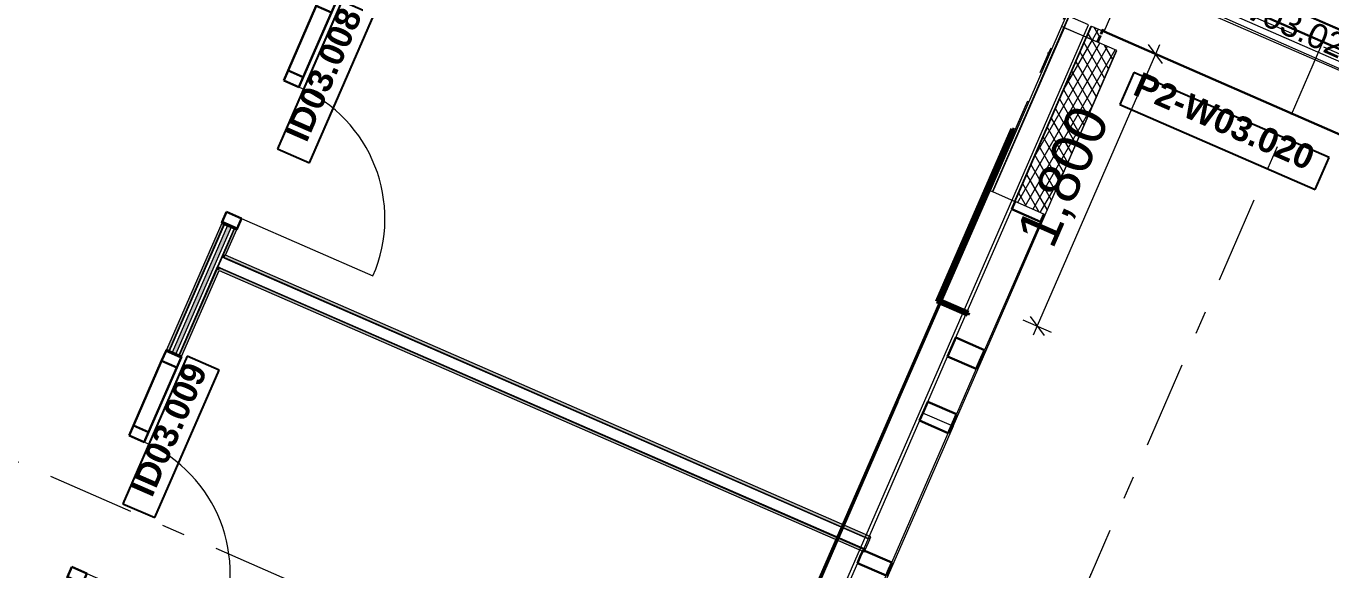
# Model space of a CAD drawing. Header units: millimetres. Extents: x -35034 to 431752, y -71616 to 25069.
# Drawn here: x 345001 to 352925, y -7864 to -4564 of the extents above; entities that cross this region are included whole.
import ezdxf
from ezdxf.enums import TextEntityAlignment as Align

# ---------------------------------------------------------------- set-up
doc = ezdxf.new("R2010")
doc.units = ezdxf.units.MM
doc.header["$MEASUREMENT"] = 0
for name, pattern in [('DGN Style 4', [5938.379518, 2967.335175, -1483.667587, 3.709169, -1483.667587]), ('Double Dashed', [1093.611073, 529.166651, -211.666656, 141.111112, -211.666656]), ('Hidden Line', [55, 45, -10])]:
    doc.linetypes.add(name, pattern=pattern)
for name, color, linetype in [('A-05-M_Gross_Int_Circulation', 7, 'Continuous'), ('A-15-MG_Structural_Grid', 7, 'Continuous'), ('A-25-M_Curtain_Wall', 7, 'Continuous'), ('A-25-M_Wall_Ext_Existing_HUB', 7, 'Continuous'), ('A-25-M_Wall_Int', 7, 'Continuous'), ('ArchiCAD Window Markers', 7, 'Continuous'), ('ArchiCAD Windows', 7, 'Continuous'), ('New_A-15-MG_Structural_Grid_Phase_2', 7, 'Continuous'), ('New_A-20-M_Floor_Slab', 7, 'Continuous'), ('New_A-25-M_Wall_Ext', 7, 'Continuous'), ('New_A-25-M_Wall_Int', 7, 'Continuous'), ('New_A-95-P_Drawing', 7, 'Continuous'), ('New_ArchiCAD Door Markers', 7, 'Continuous'), ('New_ArchiCAD Doors', 7, 'Continuous'), ('New_ArchiCAD Windows', 7, 'Continuous')]:
    doc.layers.add(name, color=color, linetype=linetype)
for name, color, linetype, lineweight, true_color in [('A-05-M_Gross_Int_Circulation_Pen_No__74', 7, 'Continuous', 20, 0x606060), ('A-15-MG_Structural_Grid_Pen_No__163', 7, 'Continuous', 0, 0x750077), ('A-25-M_Curtain_Wall_Pen_No__46', 7, 'Continuous', 35, 0x444444), ('A-25-M_Wall_Ext_Existing_HUB_Pen_No__107', 7, 'Continuous', 15, 0xa6a6a6), ('A-25-M_Wall_Int_Pen_No__107', 7, 'Continuous', 15, 0xa6a6a6), ('A-25-M_Wall_Int_Pen_No__27', 7, 'Continuous', 50, 0x2a2a2a), ('ArchiCAD Windows_Pen_No__23', 7, 'Continuous', 30, 0x2a2a2a), ('ArchiCAD Windows_Pen_No__43', 7, 'Continuous', 30, 0x444444), ('New_A-15-MG_Structural_Grid_Phase_2_Pen_No__222', 7, 'Continuous', 13, 0x65af33), ('New_A-25-M_Wall_Ext_Pen_No__107', 7, 'Continuous', 15, 0xa6a6a6), ('New_A-25-M_Wall_Int_Pen_No__107', 7, 'Continuous', 15, 0xa6a6a6), ('New_ArchiCAD Doors_Pen_No__43', 7, 'Continuous', 30, 0x444444), ('New_ArchiCAD Doors_Pen_No__63', 7, 'Continuous', 20, 0x606060), ('New_ArchiCAD Windows_Pen_No__23', 7, 'Continuous', 30, 0x2a2a2a)]:
    doc.layers.add(name, color=color, linetype=linetype, lineweight=lineweight, true_color=true_color)
for name, color, linetype, lineweight in [('A-25-M_Curtain_Wall_Pen_No__85', 8, 'Continuous', 20), ('A-25-M_Wall_Ext_Existing_HUB_Pen_No__1', 7, 'Continuous', 13), ('A-25-M_Wall_Ext_Existing_HUB_Pen_No__195', 7, 'Continuous', 35), ('A-25-M_Wall_Int_Pen_No__193', 7, 'Continuous', 18), ('A-25-M_Wall_Int_Pen_No__195', 7, 'Continuous', 35), ('A-25-M_Wall_Int_Pen_No__4', 7, 'Continuous', 20), ('A-30-M_Stair_Pen_No__1', 7, 'Continuous', 13), ('A-30-M_Stair_Pen_No__2', 8, 'Continuous', 15), ('ArchiCAD Window Markers_Pen_No__1', 7, 'Continuous', 13), ('ArchiCAD Window Markers_Pen_No__5', 7, 'Continuous', 25), ('ArchiCAD Windows_Pen_No__1', 7, 'Continuous', 13), ('ArchiCAD Windows_Pen_No__83', 8, 'Continuous', 20), ('ArchiCAD Zone Stamps_Pen_No__9', 7, 'Continuous', 13), ('New_A-15-MG_Structural_Grid_Pen_No__8', 7, 'Continuous', 35), ('New_A-20-M_Floor_Slab_Pen_No__89', 8, 'Continuous', 20), ('New_A-25-M_Wall_Ext_Pen_No__1', 7, 'Continuous', 13), ('New_A-25-M_Wall_Int_Pen_No__1', 7, 'Continuous', 13), ('New_A-95-P_Drawing_Pen_No__1', 7, 'Continuous', 13), ('New_ArchiCAD Door Markers_Pen_No__1', 7, 'Continuous', 13), ('New_ArchiCAD Door Markers_Pen_No__5', 7, 'Continuous', 25), ('New_ArchiCAD Doors_Pen_No__1', 7, 'Continuous', 13), ('New_ArchiCAD Windows_Pen_No__1', 7, 'Continuous', 13), ('New_ArchiCAD Windows_Pen_No__3', 7, 'Continuous', 18)]:
    doc.layers.add(name, color=color, linetype=linetype, lineweight=lineweight)
doc.styles.add('GENERATED_STYLE_1', font='')
doc.styles.add('GENERATED_STYLE_2', font='')
doc.styles.add('GENERATED_STYLE_3', font='')
doc.styles.add('GENERATED_STYLE_4', font='')
doc.styles.get('GENERATED_STYLE_1').set_extended_font_data('Swis721 BT', bold=True)
doc.styles.get('GENERATED_STYLE_2').set_extended_font_data('Arial', bold=True)
doc.styles.get('GENERATED_STYLE_3').set_extended_font_data('Arial')
doc.styles.get('GENERATED_STYLE_4').set_extended_font_data('Swis721 BT')
doc.dimstyles.new('GENERATED_STYLE__1', dxfattribs={"dimtxt": 250, "dimasz": 95, "dimexe": 0.18, "dimexo": 0, "dimgap": 0.09, "dimtad": 1, "dimdec": 0, "dimzin": 0, "dimdsep": 46, "dimtxsty": 'GENERATED_STYLE_4', "dimblk": 'ARROWHEAD_2', "dimblk1": 'ARROWHEAD_2', "dimblk2": 'ARROWHEAD_2', "dimcen": 0.09, "dimclrd": 7, "dimclre": 7, "dimclrt": 7, "dimadec": 0, "dimazin": 0, "dimtfac": 1, "dimtdec": 4, "dimtmove": 0, "dimatfit": 3, "dimfxl": 1, "dimtolj": 1, "dimtzin": 0, "dimarcsym": 0})
pattern_1 = [(103.994, (341458.1, 0), (-1137.96, 451.32), [0, -965.2, 0, -1079.5, 0, -1031.875]), (73.994, (341458, 0), (-1195.13, 1745.3), [0, -520.7, 0, -869.95, 0, -333.375]), (33.994, (341146.5, -716.2), (785.41, 1814.82), [0, -317.5, 0, -1143, 0, -1492.25]), (23.994, (341146.5, -716.2), (250.28, 1972.77), [0, -158.75, 0, -749.3, 0, -857.25])]
pattern_2 = [(60, (341458.065, 0), (-43.30127, 25), []), (120, (341458.065, 0), (43.30127, 25), [])]
pattern_3 = [(0, (341458.06, 0), (0, 200), [])]
pattern_4 = [(156.4404, (341458.06, 0), (69.2305, 158.7675), [0, -100]), (156.4404, (341377.62, -59.4), (69.2305, 158.7675), [0, -100])]

# ---------------------------------------------------------------- blocks, each defined once
blk = doc.blocks.new('Window 19_2')
at = {"layer": 'ArchiCAD Windows_Pen_No__1', "linetype": 'Continuous'}
for p, q in [((-910.7, 0), (-910.7, -50)), ((910.7, 0), (910.7, -50))]:
    blk.add_line(p, q, dxfattribs=at)
at = {"layer": 'ArchiCAD Windows_Pen_No__23', "linetype": 'Continuous'}
for p, q in [((-910.7, 355), (910.7, 355)), ((-910.7, -119.5), (910.7, -119.5))]:
    blk.add_line(p, q, dxfattribs=at)
at = {"layer": 'ArchiCAD Windows_Pen_No__43', "linetype": 'Continuous'}
for p, q in [((-910.7, 0), (-860.7, 0)), ((-860.7, 0), (-860.7, -50)), ((860.7, -50), (860.7, 0)), ((860.7, 0), (910.7, 0)), ((-860.7, -50), (-910.7, -50)), ((910.7, -50), (860.7, -50))]:
    blk.add_line(p, q, dxfattribs=at)
at = {"layer": 'ArchiCAD Windows_Pen_No__83', "linetype": 'Continuous'}
for p, q in [((-860.7, 0), (860.7, 0)), ((860.7, -50), (-860.7, -50))]:
    blk.add_line(p, q, dxfattribs=at)
blk = doc.blocks.new('Window Stamp 18_3')
at = {"layer": 'ArchiCAD Window Markers_Pen_No__5', "linetype": 'Continuous'}
for p, q in [((647.4, 366.4), (-647.4, 366.4)), ((-647.4, 366.4), (-647.4, 154.6)), ((647.4, 366.4), (-647.4, 366.4)), ((647.4, 154.6), (647.4, 366.4)), ((-647.4, 154.6), (647.4, 154.6))]:
    blk.add_line(p, q, dxfattribs=at)
at = {"layer": 'ArchiCAD Window Markers_Pen_No__1', "style": 'GENERATED_STYLE_1'}
blk.add_attdef('AC_WIDO_ID', text='', height=150, rotation=180, dxfattribs=at).set_placement((588.6, 410.5), align=Align.BOTTOM_LEFT)
blk = doc.blocks.new('Wall_197_1', base_point=(386093.5, -19661.2))
at = {"layer": 'A-25-M_Wall_Ext_Existing_HUB_Pen_No__107', "linetype": 'Continuous'}
h = blk.add_hatch(dxfattribs=at)
h.set_pattern_fill('613_01__ad_AR_SAND_0001', color=256, style=0, pattern_type=2)
h.set_pattern_definition(pattern_1)
h.paths.add_polyline_path([(351494.4, -4462.5), (351547.4, -4597.4), (351671.1, -4313.7), (351577.2, -4272.8)])
h = blk.add_hatch(dxfattribs=at)
h.set_pattern_fill('613_01__ad_AR_SAND_0001', color=256, style=0, pattern_type=2)
h.set_pattern_definition(pattern_1)
h.paths.add_polyline_path([(351470.6, -4563.9), (351536.6, -4592.7), (351541.3, -4581.9), (351504.1, -4487.1)])
at = {"layer": 'A-25-M_Wall_Ext_Existing_HUB_Pen_No__107', "linetype": 'Continuous', "lineweight": 0, "true_color": 0x535353}
blk.add_hatch(color=251, dxfattribs=at).paths.add_polyline_path([(351541.3, -4581.9), (351536.6, -4592.7), (351538.4, -4593.5), (351542.4, -4584.5)])
at = {"layer": 'A-25-M_Wall_Ext_Existing_HUB_Pen_No__107', "linetype": 'Continuous'}
h = blk.add_hatch(dxfattribs=at)
h.set_pattern_fill('613_01__ad_AR_SAND_0001', color=256, style=0, pattern_type=2)
h.set_pattern_definition(pattern_1)
h.paths.add_polyline_path([(351538.4, -4593.5), (351547.4, -4597.4), (351542.4, -4584.5)])
at = {"layer": 'A-25-M_Wall_Ext_Existing_HUB_Pen_No__1', "linetype": 'Continuous'}
blk.add_line((351547.4, -4597.4), (351588.4, -4503.5), dxfattribs=at)
blk.add_line((351547.4, -4597.4), (351588.4, -4503.5), dxfattribs=at)
at = {"layer": 'A-25-M_Wall_Ext_Existing_HUB_Pen_No__1', "linetype": 'Continuous', "flags": 128}
for points in [[(351470.6, -4563.9), (351536.6, -4592.7)], [(351538.4, -4593.5), (351547.4, -4597.4)]]:
    blk.add_lwpolyline(points, dxfattribs=at)
at = {"layer": 'A-25-M_Wall_Ext_Existing_HUB_Pen_No__195', "linetype": 'Hidden Line'}
for p, q in [((351541.3, -4581.9), (351536.6, -4592.7)), ((351538.4, -4593.5), (351542.4, -4584.5))]:
    blk.add_line(p, q, dxfattribs=at)
at = {"layer": 'ArchiCAD Window Markers'}
ref = blk.add_blockref('Window Stamp 18_3', (352382.2, -4961.5), dxfattribs=dict(at, rotation=156.4404141930047))
ref.add_attrib('AC_WIDO_ID', 'P2-W03.020', dxfattribs={"layer": 'ArchiCAD Window Markers_Pen_No__1', "color": 7, "height": 150, "rotation": 336.44041, "style": 'GENERATED_STYLE_1'}).set_placement((351696.3, -5017.2), align=Align.BOTTOM_LEFT)
at = {"layer": 'ArchiCAD Windows', "color": 251, "linetype": 'Continuous', "lineweight": 20, "true_color": 0x606060, "xscale": -1, "zscale": 1000, "rotation": 156.4404141930047}
blk.add_blockref('Window 19_2', (352524.1, -4636), dxfattribs=at)
blk = doc.blocks.new('Standard grid marker_3')
at = {"layer": 'A-15-MG_Structural_Grid_Pen_No__163', "linetype": 'Double Dashed'}
blk.add_line((1000, 0), (74254.8, 0), dxfattribs=at)
at = {"layer": 'A-15-MG_Structural_Grid_Pen_No__163', "style": 'GENERATED_STYLE_4'}
for tag, p in [('AC_MarkerText_1_0', (-500, 43.4)), ('AC_MarkerText_1_1', (75754.8, 43.4))]:
    blk.add_attdef(tag, text='', height=350, rotation=360, dxfattribs=at).set_placement(p, align=Align.MIDDLE_CENTER)
blk = doc.blocks.new('Wall_247_2', base_point=(351470.6, -4563.9))
at = {"layer": 'New_A-25-M_Wall_Ext_Pen_No__107', "linetype": 'Continuous'}
h = blk.add_hatch(dxfattribs=at)
h.set_pattern_fill('Plaster_0002', color=256, style=0, pattern_type=2)
h.set_pattern_definition([(66.4404, (341458.06, 0), (-158.7675, 69.2305), [0, -100]), (66.4404, (341398.67, 80.45), (-158.7675, 69.2305), [0, -100])])
h.paths.add_polyline_path([(351303.2, -4572.6), (351333.1, -4504), (351319.3, -4498), (351289.4, -4566.7)])
at = {"layer": 'New_A-25-M_Wall_Ext_Pen_No__107', "linetype": 'Continuous', "lineweight": 0, "true_color": 0x535353}
for points in [[(351305, -4573.4), (351334.9, -4504.8), (351333.1, -4504), (351303.2, -4572.6)], [(351440.7, -4632.6), (351470.6, -4563.9), (351468.8, -4563.1), (351438.8, -4631.8)]]:
    blk.add_hatch(color=251, dxfattribs=at).paths.add_polyline_path(points)
at = {"layer": 'New_A-25-M_Wall_Ext_Pen_No__1', "linetype": 'Continuous'}
for p, q in [((351303.2, -4572.6), (351333.1, -4504)), ((351305, -4573.4), (351334.9, -4504.8)), ((351438.8, -4631.8), (351468.8, -4563.1))]:
    blk.add_line(p, q, dxfattribs=at)
at = {"layer": 'New_A-25-M_Wall_Ext_Pen_No__1', "linetype": 'Continuous', "flags": 128}
for points in [[(351319.3, -4498), (351289.4, -4566.7)], [(351303.2, -4572.6), (351289.4, -4566.7)], [(351305, -4573.4), (351303.2, -4572.6)], [(351438.8, -4631.8), (351305, -4573.4)], [(351440.7, -4632.6), (351470.6, -4563.9)], [(351440.7, -4632.6), (351438.8, -4631.8)]]:
    blk.add_lwpolyline(points, dxfattribs=at)
blk = doc.blocks.new('Stair 03_INB 3252_67_2', base_point=(354238.7, -1779.5))
at = {"layer": 'A-05-M_Gross_Int_Circulation_Pen_No__74', "linetype": 'Continuous'}
for p, q in [((354401.3, 2203.9), (351643.1, -4121.5)), ((355640.5, 1663.5), (354401.3, 2203.9)), ((355348.7, 994.4), (355640.5, 1663.5)), ((356538.6, 475.5), (355348.7, 994.4)), ((354072.2, -5180.7), (356538.6, 475.5)), ((351643.1, -4121.5), (354072.2, -5180.7))]:
    blk.add_line(p, q, dxfattribs=at)
at = {"layer": 'ArchiCAD Zone Stamps_Pen_No__9'}
for tag, height, style, p in [('ROOM_NAME', 250, 'GENERATED_STYLE_2', (353999.4, -478.7)), ('zoneNameLine2', 250, 'GENERATED_STYLE_2', (353811, -910.9)), ('ROOM_NUMBER', 200, 'GENERATED_STYLE_3', (353622.5, -1331.6)), ('measuredAreaCode', 200, 'GENERATED_STYLE_3', (353465.5, -1691.7)), ('DUMMY_649', 200, 'GENERATED_STYLE_3', (353772.9, -1825.7)), ('DUMMY_650', 200, 'GENERATED_STYLE_3', (354262.3, -2039.1)), ('DUMMY_651', 133.3, 'GENERATED_STYLE_3', (354541.5, -2145.6))]:
    blk.add_attdef(tag, text='', height=height, rotation=336.44041, dxfattribs=dict(at, style=style)).set_placement(p, align=Align.TOP_LEFT)
blk = doc.blocks.new('Slab_6_2', base_point=(319508.7, -20986.7))
at = {"layer": 'New_A-20-M_Floor_Slab_Pen_No__89', "linetype": 'Continuous', "flags": 128}
blk.add_lwpolyline([(360395.6, -39042.6), (361680.2, -36096.6), (358829.1, -34853.4), (360799.2, -30335.3), (343499.7, -22791.9), (351451.6, -4555.7), (347529.4, -2845.4), (347719, -2410.4), (346158.3, -1729.9), (345968.6, -2164.8), (345491.4, -1956.7), (343498.9, -6526.2), (338307.1, -4262.3), (330724.5, -11317.1), (330341.6, -10905.7), (319508.6, -20986.6), (319508.7, -20986.7), (306424.3, -33162.5), (323848.8, -40760.4)], dxfattribs=at)
blk = doc.blocks.new('*X988', base_point=(341458.1, 0))
at = {"layer": 'New_A-25-M_Wall_Int_Pen_No__107', "linetype": 'Continuous'}
blk.add_hatch(color=256, dxfattribs=at).paths.add_polyline_path([(346223.9, -5774), (345888.4, -6543.5), (345911.3, -6553.5), (346246.8, -5784)])
blk = doc.blocks.new('Door with Sidelight on Side 2 19_11')
at = {"layer": 'New_ArchiCAD Doors_Pen_No__1', "linetype": 'Continuous'}
for p, q in [((-755, 0), (-755, -15)), ((755, 0), (755, -15)), ((-755, -15), (-755, -18)), ((-755, -18), (-755, -37)), ((-755, -37), (-755, -62)), ((-755, -62), (-755, -82)), ((755, -15), (755, -18)), ((755, -18), (755, -37)), ((755, -37), (755, -62)), ((755, -62), (755, -82)), ((-755, -82), (-755, -85)), ((-755, -85), (-755, -100)), ((755, -82), (755, -85)), ((755, -85), (755, -100))]:
    blk.add_line(p, q, dxfattribs=at)
at = {"layer": 'New_ArchiCAD Doors_Pen_No__43', "linetype": 'Continuous'}
for p, q in [((-748, 0), (-755, 0)), ((-755, 0), (-755, -100)), ((-682, 0), (-748, 0)), ((-748, 0), (-748, -100)), ((-254, 0), (-682, 0)), ((-682, 0), (-682, -100)), ((-682, -100), (-682, 0)), ((-254, -100), (-254, 0)), ((-188, 0), (-254, 0)), ((-254, 0), (-254, -100)), ((-188, -100), (-188, 0)), ((748, 0), (682, 0)), ((682, 0), (682, -100)), ((748, 0), (755, 0)), ((748, -100), (748, 0)), ((755, 0), (755, -100)), ((-748, -100), (-755, -100)), ((-748, -100), (-682, -100)), ((-682, -100), (-254, -100)), ((-254, -100), (-188, -100)), ((682, -100), (748, -100)), ((748, -100), (755, -100))]:
    blk.add_line(p, q, dxfattribs=at)
at = {"layer": 'New_ArchiCAD Doors_Pen_No__63', "linetype": 'Continuous'}
blk.add_line((682, 0), (682, 870), dxfattribs=at)
blk.add_arc((682, 0), 870, 90, 180, dxfattribs=at)
blk = doc.blocks.new('Door Stamp 17_18')
at = {"layer": 'New_ArchiCAD Door Markers_Pen_No__5', "linetype": 'Continuous'}
for p, q in [((206.6, 241.9), (-770.5, 241.9)), ((-770.5, 241.9), (-770.5, 30.2)), ((206.6, 241.9), (-770.5, 241.9)), ((206.6, 30.2), (206.6, 241.9)), ((-770.5, 30.2), (206.6, 30.2))]:
    blk.add_line(p, q, dxfattribs=at)
at = {"layer": 'New_ArchiCAD Door Markers_Pen_No__1', "style": 'GENERATED_STYLE_1'}
blk.add_attdef('AC_WIDO_ID', text='', height=150, rotation=180, dxfattribs=at).set_placement((147.8, 286.5), align=Align.BOTTOM_LEFT)
blk = doc.blocks.new('Wall_286_2', base_point=(351226.8, 5794.2))
at = {"layer": 'New_A-25-M_Wall_Int_Pen_No__107', "linetype": 'Continuous'}
for points in [[(346189.1, -5758.8), (345853.5, -6528.3), (345867.3, -6534.3), (346202.8, -5764.8)], [(346267, -5792.7), (346199.1, -5948.6), (346212.8, -5954.6), (346280.8, -5798.7)], [(346206.8, -5968.3), (346212.8, -5954.6), (346199.1, -5948.6), (346193.1, -5962.3)], [(345931.4, -6562.3), (345945.2, -6568.3), (346172.8, -6046.2), (346159.1, -6040.2)], [(346172.8, -6046.2), (346178.8, -6032.5), (346165.1, -6026.5), (346159.1, -6040.2)]]:
    blk.add_hatch(color=256, dxfattribs=at).paths.add_polyline_path(points)
at = {"layer": 'New_A-25-M_Wall_Int_Pen_No__107', "linetype": 'Continuous', "lineweight": 0, "true_color": 0x535353}
for points in [[(346202.8, -5764.8), (345867.3, -6534.3), (345870, -6535.5), (346205.6, -5766)], [(346163.5, -6022.5), (346166.3, -6023.7), (346267, -5792.7), (346264.3, -5791.5)], [(346205.6, -5971.1), (346206.8, -5968.3), (346193.1, -5962.3), (346191.9, -5965.1)], [(346162.3, -6025.3), (345928.7, -6561.1), (345931.4, -6562.3), (346165.1, -6026.5)], [(346165.1, -6026.5), (346166.3, -6023.7), (346163.5, -6022.5), (346162.3, -6025.3)], [(346178.8, -6032.5), (346180, -6029.7), (346166.3, -6023.7), (346165.1, -6026.5)]]:
    blk.add_hatch(color=251, dxfattribs=at).paths.add_polyline_path(points)
at = {"layer": 'New_A-25-M_Wall_Int_Pen_No__1', "linetype": 'Continuous'}
for p, q in [((346202.8, -5764.8), (345867.3, -6534.3)), ((346205.6, -5766), (345870, -6535.5)), ((346223.9, -5774), (345888.4, -6543.5)), ((346246.8, -5784), (345911.3, -6553.5)), ((346202.8, -5764.8), (346189.1, -5758.8)), ((346205.6, -5766), (346202.8, -5764.8)), ((346223.9, -5774), (346205.6, -5766)), ((346246.8, -5784), (346223.9, -5774)), ((346264.3, -5791.5), (346246.8, -5784)), ((346264.3, -5791.5), (346163.5, -6022.5)), ((346267, -5792.7), (346199.1, -5948.6)), ((346267, -5792.7), (346264.3, -5791.5)), ((346280.8, -5798.7), (346267, -5792.7)), ((346191.9, -5965.1), (346166.3, -6023.7)), ((346205.6, -5971.1), (346191.9, -5965.1)), ((346199.1, -5948.6), (346193.1, -5962.3)), ((346206.8, -5968.3), (346193.1, -5962.3)), ((346162.3, -6025.3), (345928.7, -6561.1)), ((346159.1, -6040.2), (345931.4, -6562.3)), ((346165.1, -6026.5), (346159.1, -6040.2)), ((346163.5, -6022.5), (346162.3, -6025.3)), ((346165.1, -6026.5), (346178.8, -6032.5)), ((346180, -6029.7), (346166.3, -6023.7)), ((345867.3, -6534.3), (345853.5, -6528.3)), ((345870, -6535.5), (345867.3, -6534.3)), ((345888.4, -6543.5), (345870, -6535.5)), ((345911.3, -6553.5), (345888.4, -6543.5)), ((345928.7, -6561.1), (345911.3, -6553.5)), ((345931.4, -6562.3), (345928.7, -6561.1)), ((345945.2, -6568.3), (345931.4, -6562.3))]:
    blk.add_line(p, q, dxfattribs=at)
at = {"layer": 'New_A-25-M_Wall_Int_Pen_No__1', "linetype": 'Continuous', "flags": 128}
for points in [[(346189.1, -5758.8), (345853.5, -6528.3)], [(346212.8, -5954.6), (346280.8, -5798.7)], [(345945.2, -6568.3), (346172.8, -6046.2)]]:
    blk.add_lwpolyline(points, dxfattribs=at)
at = {"layer": 'New_A-25-M_Wall_Int', "color": 250, "lineweight": 50, "true_color": 0x2a2a2a}
blk.add_blockref('*X988', (341458.1, 0), dxfattribs=at)
at = {"layer": 'New_ArchiCAD Door Markers'}
ref = blk.add_blockref('Door Stamp 17_18', (346582.5, -5106.7), dxfattribs=dict(at, rotation=246.440411583999))
ref.add_attrib('AC_WIDO_ID', 'ID03.008', dxfattribs={"layer": 'New_ArchiCAD Door Markers_Pen_No__1', "color": 7, "height": 150, "rotation": 66.44041, "style": 'GENERATED_STYLE_1'}).set_placement((346745.2, -5294.3), align=Align.BOTTOM_LEFT)
ref = blk.add_blockref('Door Stamp 17_18', (345643.4, -7260.4), dxfattribs=dict(at, rotation=246.440411583999))
ref.add_attrib('AC_WIDO_ID', 'ID03.009', dxfattribs={"layer": 'New_ArchiCAD Door Markers_Pen_No__1', "color": 7, "height": 150, "rotation": 66.44041, "style": 'GENERATED_STYLE_1'}).set_placement((345806.1, -7448.3), align=Align.BOTTOM_LEFT)
at = {"layer": 'New_ArchiCAD Doors', "color": 251, "linetype": 'Continuous', "lineweight": 20, "true_color": 0x606060, "zscale": 1000, "rotation": 246.440411583999}
for p in [(346582.5, -5106.7), (345643.4, -7260.4)]:
    blk.add_blockref('Door with Sidelight on Side 2 19_11', p, dxfattribs=at)
blk = doc.blocks.new('Wall_294_2', base_point=(346081.2, -6006.3))
at = {"layer": 'New_A-25-M_Wall_Int_Pen_No__107', "linetype": 'Continuous', "lineweight": 0, "true_color": 0x535353}
for points in [[(346205.6, -5971.1), (350124.1, -7679.7), (350125.3, -7677), (346206.8, -5968.3)], [(346178.8, -6032.5), (350097.3, -7741.1), (350098.5, -7738.4), (346180, -6029.7)]]:
    blk.add_hatch(color=251, dxfattribs=at).paths.add_polyline_path(points)
at = {"layer": 'New_A-25-M_Wall_Int_Pen_No__107', "linetype": 'Continuous'}
for points in [[(346206.8, -5968.3), (350125.3, -7677), (350131.3, -7663.2), (346212.8, -5954.6)], [(346172.8, -6046.2), (350091.3, -7754.9), (350097.3, -7741.1), (346178.8, -6032.5)]]:
    blk.add_hatch(color=256, dxfattribs=at).paths.add_polyline_path(points)
at = {"layer": 'New_A-25-M_Wall_Int_Pen_No__1', "linetype": 'Continuous'}
for p, q in [((346205.6, -5971.1), (350124.1, -7679.7)), ((346206.8, -5968.3), (350125.3, -7677)), ((346178.8, -6032.5), (350097.3, -7741.1)), ((346180, -6029.7), (350098.5, -7738.4))]:
    blk.add_line(p, q, dxfattribs=at)
at = {"layer": 'New_A-25-M_Wall_Int_Pen_No__1', "linetype": 'Continuous', "flags": 128}
for points in [[(350131.3, -7663.2), (346212.8, -5954.6)], [(346172.8, -6046.2), (350091.3, -7754.9)], [(350098.5, -7738.4), (350124.1, -7679.7)], [(350124.1, -7679.7), (350125.3, -7677)], [(350125.3, -7677), (350131.3, -7663.2)], [(350091.3, -7754.9), (350097.3, -7741.1)], [(350097.3, -7741.1), (350098.5, -7738.4)]]:
    blk.add_lwpolyline(points, dxfattribs=at)
blk = doc.blocks.new('Triple Window 19_2')
at = {"layer": 'New_ArchiCAD Windows_Pen_No__1', "linetype": 'Continuous'}
for p, q in [((-1175, -0.5), (-1175, 0)), ((1175, -0.5), (1175, 0)), ((-1175, -190), (-1175, -0.5)), ((1175, -190), (1175, -0.5))]:
    blk.add_line(p, q, dxfattribs=at)
at = {"layer": 'New_ArchiCAD Windows_Pen_No__23', "linetype": 'Continuous'}
for p, q in [((-1175, 0), (-1125, 0)), ((-1125, 0), (-1125, -190)), ((-268, -190), (-268, 0)), ((-268, 0), (-225, 0)), ((-225, 0), (-182, 0)), ((-182, 0), (-182, -190)), ((662.5, -190), (662.5, 0)), ((662.5, 0), (725, 0)), ((725, 0), (812.5, 0)), ((812.5, 0), (812.5, -190)), ((1100, -190), (1100, 0)), ((1100, 0), (1175, 0)), ((-1125, -190), (-1175, -190)), ((-225, -190), (-268, -190)), ((-182, -190), (-225, -190)), ((725, -190), (662.5, -190)), ((812.5, -190), (725, -190)), ((1175, -190), (1100, -190))]:
    blk.add_line(p, q, dxfattribs=at)
at = {"layer": 'New_ArchiCAD Windows_Pen_No__3', "linetype": 'Continuous'}
for p, q in [((-1175, 165), (1175, 165)), ((-1125, 0), (-268, 0)), ((-182, 0), (662.5, 0)), ((812.5, 0), (1100, 0)), ((-1175, -200), (1175, -200)), ((-268, -190), (-1125, -190)), ((662.5, -190), (-182, -190)), ((1100, -190), (812.5, -190))]:
    blk.add_line(p, q, dxfattribs=at)
blk = doc.blocks.new('Double Window 19_7')
at = {"layer": 'New_ArchiCAD Windows_Pen_No__1', "linetype": 'Continuous'}
for p, q in [((-700, -0.5), (-700, 0)), ((700, -0.5), (700, 0)), ((-700, -190), (-700, -0.5)), ((700, -190), (700, -0.5))]:
    blk.add_line(p, q, dxfattribs=at)
at = {"layer": 'New_ArchiCAD Windows_Pen_No__23', "linetype": 'Continuous'}
for p, q in [((-700, 0), (-625, 0)), ((-625, 0), (-625, -190)), ((-325, -190), (-325, 0)), ((-325, 0), (-250, 0)), ((-250, 0), (-200, 0)), ((-200, 0), (-200, -190)), ((650, -190), (650, 0)), ((650, 0), (700, 0)), ((-625, -190), (-700, -190)), ((-250, -190), (-325, -190)), ((-200, -190), (-250, -190)), ((700, -190), (650, -190))]:
    blk.add_line(p, q, dxfattribs=at)
at = {"layer": 'New_ArchiCAD Windows_Pen_No__3', "linetype": 'Continuous'}
for p, q in [((-700, 165), (700, 165)), ((-625, 0), (-325, 0)), ((-200, 0), (650, 0)), ((-700, -200), (700, -200)), ((-325, -190), (-625, -190)), ((650, -190), (-200, -190))]:
    blk.add_line(p, q, dxfattribs=at)
blk = doc.blocks.new('Wall_349_2', base_point=(351624, -4712.5))
at = {"layer": 'New_A-25-M_Wall_Ext_Pen_No__107', "linetype": 'Continuous'}
h = blk.add_hatch(dxfattribs=at)
h.set_pattern_fill('Plaster_0002', color=256, style=0, pattern_type=2)
h.set_pattern_definition([(66.4404, (341458.06, 0), (-158.7675, 69.2305), [0, -100]), (66.4404, (341398.67, 80.45), (-158.7675, 69.2305), [0, -100])])
h.paths.add_polyline_path([(350855, -5562.9), (350868.8, -5568.9), (351303.2, -4572.6), (351289.4, -4566.7)])
at = {"layer": 'New_A-25-M_Wall_Ext_Pen_No__107', "linetype": 'Continuous', "lineweight": 0, "true_color": 0x535353}
for points in [[(351303.2, -4572.6), (350868.8, -5568.9), (350871.5, -5570.1), (351305.9, -4573.8)], [(351437.9, -4631.4), (351003.5, -5627.6), (351006.3, -5628.8), (351440.7, -4632.6)]]:
    blk.add_hatch(color=251, dxfattribs=at).paths.add_polyline_path(points)
at = {"layer": 'New_A-25-M_Wall_Ext_Pen_No__107', "linetype": 'Continuous'}
for points in [[(351440.7, -4632.6), (351006.3, -5628.8), (351006.7, -5629), (351441.1, -4632.8)], [(351623.3, -4712.3), (351188.9, -5708.5), (351189.6, -5708.8), (351624, -4712.5)]]:
    blk.add_hatch(color=256, dxfattribs=at).paths.add_polyline_path(points)
h = blk.add_hatch(dxfattribs=at)
h.set_pattern_fill('Batt_Insulation_0002', color=256, style=0, pattern_type=2)
h.set_pattern_definition(pattern_2)
h.paths.add_polyline_path([(351441.1, -4632.8), (351006.7, -5629), (351180.4, -5704.8), (351188.9, -5708.5), (351623.3, -4712.3)])
at = {"layer": 'New_A-25-M_Wall_Ext_Pen_No__1', "linetype": 'Continuous'}
for p, q in [((350868.8, -5568.9), (351303.2, -4572.6)), ((350871.5, -5570.1), (351305.9, -4573.8)), ((351003.5, -5627.6), (351437.9, -4631.4)), ((351006.3, -5628.8), (351440.7, -4632.6)), ((351006.7, -5629), (351441.1, -4632.8)), ((351188.9, -5708.5), (351623.3, -4712.3)), ((350868.8, -5568.9), (350855, -5562.9)), ((350871.5, -5570.1), (350868.8, -5568.9)), ((351003.5, -5627.6), (350871.5, -5570.1)), ((351006.3, -5628.8), (351003.5, -5627.6)), ((351006.7, -5629), (351006.3, -5628.8)), ((351180.4, -5704.8), (351006.7, -5629)), ((351188.9, -5708.5), (351180.4, -5704.8)), ((351189.6, -5708.8), (351188.9, -5708.5))]:
    blk.add_line(p, q, dxfattribs=at)
at = {"layer": 'New_A-25-M_Wall_Ext_Pen_No__1', "linetype": 'Continuous', "flags": 128}
for points in [[(351289.4, -4566.7), (350855, -5562.9)], [(351624, -4712.5), (351289.4, -4566.7)], [(351189.6, -5708.8), (351624, -4712.5)]]:
    blk.add_lwpolyline(points, dxfattribs=at)
at = {"layer": 'New_ArchiCAD Windows', "color": 251, "linetype": 'Continuous', "lineweight": 20, "true_color": 0x606060, "zscale": 1000, "rotation": 66.44041158399281}
blk.add_blockref('Double Window 19_7', (350726.5, -6270.5), dxfattribs=at)
at = {"layer": 'New_ArchiCAD Windows', "color": 251, "linetype": 'Continuous', "lineweight": 20, "true_color": 0x606060, "xscale": -1, "zscale": 1000, "rotation": 66.44041158399281}
blk.add_blockref('Triple Window 19_2', (349977, -7989.2), dxfattribs=at)
blk = doc.blocks.new('Wall_429_2', base_point=(351538.4, -4593.5))
at = {"layer": 'A-25-M_Wall_Int_Pen_No__107', "linetype": 'Continuous'}
h = blk.add_hatch(dxfattribs=at)
h.set_pattern_fill('Batt_Insulation_0002', color=256, style=0, pattern_type=2)
h.set_pattern_definition(pattern_2)
h.paths.add_polyline_path([(351506.7, -4661.4), (351536.6, -4592.7), (351470.6, -4563.9), (351440.7, -4632.6)])
at = {"layer": 'A-25-M_Wall_Int_Pen_No__107', "linetype": 'Continuous', "lineweight": 0, "true_color": 0x535353}
blk.add_hatch(color=251, dxfattribs=at).paths.add_polyline_path([(351508.5, -4662.2), (351538.4, -4593.5), (351536.6, -4592.7), (351506.7, -4661.4)])
at = {"layer": 'A-25-M_Wall_Int_Pen_No__193', "linetype": 'Continuous', "flags": 128}
for points in [[(351506.7, -4661.4), (351440.7, -4632.6)], [(351508.5, -4662.2), (351506.7, -4661.4)]]:
    blk.add_lwpolyline(points, dxfattribs=at)
at = {"layer": 'A-25-M_Wall_Int_Pen_No__195', "linetype": 'Hidden Line'}
blk.add_line((351506.7, -4661.4), (351536.6, -4592.7), dxfattribs=at)
at = {"layer": 'A-25-M_Wall_Int_Pen_No__195', "linetype": 'Hidden Line', "flags": 128}
blk.add_lwpolyline([(351508.5, -4662.2), (351538.4, -4593.5)], dxfattribs=at)
at = {"layer": 'A-25-M_Wall_Int_Pen_No__4', "linetype": 'Continuous', "flags": 128}
blk.add_lwpolyline([(351470.6, -4563.9), (351440.7, -4632.6)], dxfattribs=at)
blk = doc.blocks.new('Wall_448_2', base_point=(350531.9, -6234.7))
at = {"layer": 'A-25-M_Wall_Int_Pen_No__107', "linetype": 'Continuous'}
blk.add_hatch(color=256, dxfattribs=at).paths.add_polyline_path([(350531.9, -6234.7), (350718.7, -6316.1), (350724.7, -6302.4), (350551.6, -6226.9)])
at = {"layer": 'A-25-M_Wall_Int_Pen_No__27', "linetype": 'Continuous', "flags": 128}
for points in [[(350531.9, -6234.7), (350718.7, -6316.1)], [(350724.7, -6302.4), (350551.6, -6226.9)], [(350718.7, -6316.1), (350724.7, -6302.4)]]:
    blk.add_lwpolyline(points, dxfattribs=at)
blk = doc.blocks.new('Wall_449_2', base_point=(350531.9, -6234.7))
at = {"layer": 'A-25-M_Wall_Int_Pen_No__107', "linetype": 'Continuous'}
blk.add_hatch(color=256, dxfattribs=at).paths.add_polyline_path([(350551.6, -6226.9), (351002, -5194.1), (350988.2, -5188.1), (350531.9, -6234.7)])
at = {"layer": 'A-25-M_Wall_Int_Pen_No__27', "linetype": 'Continuous', "flags": 128}
for points in [[(350988.2, -5188.1), (350531.9, -6234.7)], [(350551.6, -6226.9), (351002, -5194.1)], [(351002, -5194.1), (350988.2, -5188.1)]]:
    blk.add_lwpolyline(points, dxfattribs=at)
blk = doc.blocks.new('Wall_450_2', base_point=(345226.5, -1922.9))
at = {"layer": 'New_A-25-M_Wall_Ext_Pen_No__107', "linetype": 'Continuous'}
for points in [[(343404.3, -6103.7), (345227.1, -1923.2), (345226.5, -1922.9), (343403.6, -6103.4)], [(343526.2, -6322.7), (345409.8, -2002.9), (345409.4, -2002.7), (343525.7, -6322.5)], [(343404.3, -6103.7), (343403.6, -6103.4), (343404, -6104.3)]]:
    blk.add_hatch(color=256, dxfattribs=at).paths.add_polyline_path(points)
h = blk.add_hatch(dxfattribs=at)
h.set_pattern_fill('Batt_Insulation_0002', color=256, style=0, pattern_type=2)
h.set_pattern_definition(pattern_2)
h.paths.add_polyline_path([(343565.7, -6230.8), (345409.4, -2002.7), (345227.1, -1923.2), (343404, -6104.3), (343434.1, -6173.4)])
at = {"layer": 'New_A-25-M_Wall_Ext_Pen_No__107', "linetype": 'Continuous', "lineweight": 0, "true_color": 0x535353}
for points in [[(343521.7, -6340.4), (345412.6, -2004.1), (345409.8, -2002.9), (343519, -6339.2)], [(343595.7, -6538.4), (345547.3, -2062.8), (345544.6, -2061.6), (343593, -6537.2)], [(343517.7, -6340.8), (343518.5, -6339), (343503.4, -6332.4), (343504.6, -6335.1)], [(343518.2, -6341), (343519, -6339.2), (343518.5, -6339), (343517.7, -6340.8)], [(343520.9, -6342.2), (343521.7, -6340.4), (343519, -6339.2), (343518.2, -6341)], [(343592.7, -6537.1), (343592.9, -6537.5), (343593, -6537.2)], [(343594.9, -6540.3), (343595.7, -6538.4), (343593, -6537.2), (343592.9, -6537.5), (343593.9, -6539.8)]]:
    blk.add_hatch(color=251, dxfattribs=at).paths.add_polyline_path(points)
at = {"layer": 'New_A-25-M_Wall_Ext_Pen_No__107', "linetype": 'Continuous'}
h = blk.add_hatch(dxfattribs=at)
h.set_pattern_fill('Plaster_0002', color=256, style=0, pattern_type=2)
h.set_pattern_definition([(246.4404, (341458.06, 0), (-158.7675, 69.2305), [0, -100]), (246.4404, (341517.46, -80.45), (-158.7675, 69.2305), [0, -100])])
h.paths.add_polyline_path([(343608.7, -6546.3), (345561.1, -2068.8), (345547.3, -2062.8), (343594.9, -6540.3)])
h = blk.add_hatch(dxfattribs=at)
h.set_pattern_fill('Batt_Insulation_0002', color=256, style=0, pattern_type=2)
h.set_pattern_definition(pattern_2)
h.paths.add_polyline_path([(343525.7, -6322.5), (343565.7, -6230.8), (343434.1, -6173.4), (343492.9, -6308.1)])
h = blk.add_hatch(dxfattribs=at)
h.set_pattern_fill('Plywood_0002', color=256, style=0, pattern_type=2)
h.set_pattern_definition(pattern_3)
h.paths.add_polyline_path([(343518.5, -6339), (343525.7, -6322.5), (343492.9, -6308.1), (343503.4, -6332.4)])
h = blk.add_hatch(dxfattribs=at)
h.set_pattern_fill('Plywood_0002', color=256, style=0, pattern_type=2)
h.set_pattern_definition(pattern_3)
h.paths.add_polyline_path([(343519, -6339.2), (343526.2, -6322.7), (343525.7, -6322.5), (343518.5, -6339)])
h = blk.add_hatch(dxfattribs=at)
h.set_pattern_fill('Plaster_0002', color=256, style=0, pattern_type=2)
h.set_pattern_definition(pattern_4)
h.paths.add_polyline_path([(343593.9, -6539.8), (343594.5, -6541.3), (343594.9, -6540.3)])
h = blk.add_hatch(dxfattribs=at)
h.set_pattern_fill('Plaster_0002', color=256, style=0, pattern_type=2)
h.set_pattern_definition(pattern_4)
h.paths.add_polyline_path([(343594.9, -6540.3), (343594.5, -6541.3), (343602.7, -6560), (343608.7, -6546.3)])
at = {"layer": 'New_A-25-M_Wall_Ext_Pen_No__1', "linetype": 'Continuous'}
for p, q in [((345227.1, -1923.2), (343404, -6104.3)), ((345409.8, -2002.9), (343519, -6339.2)), ((345412.6, -2004.1), (343520.9, -6342.2)), ((345409.4, -2002.7), (343525.7, -6322.5)), ((345544.6, -2061.6), (343593, -6537.2)), ((345547.3, -2062.8), (343594.9, -6540.3)), ((343525.7, -6322.5), (343492.9, -6308.1)), ((343518.5, -6339), (343503.4, -6332.4)), ((343517.7, -6340.8), (343504.6, -6335.1)), ((343526.2, -6322.7), (343525.7, -6322.5)), ((343518.2, -6341), (343517.7, -6340.8)), ((343520.9, -6342.2), (343518.2, -6341)), ((343519, -6339.2), (343518.5, -6339)), ((343593, -6537.2), (343592.7, -6537.1)), ((343594.9, -6540.3), (343593.9, -6539.8))]:
    blk.add_line(p, q, dxfattribs=at)
at = {"layer": 'New_A-25-M_Wall_Ext_Pen_No__1', "linetype": 'Continuous', "flags": 128}
for points in [[(345226.5, -1922.9), (343403.6, -6103.4)], [(345226.5, -1922.9), (345227.1, -1923.2)], [(345227.1, -1923.2), (345409.4, -2002.7)], [(345409.4, -2002.7), (345409.8, -2002.9)], [(345409.8, -2002.9), (345412.6, -2004.1)], [(345412.6, -2004.1), (345544.6, -2061.6)], [(343608.7, -6546.3), (345561.1, -2068.8)], [(345544.6, -2061.6), (345547.3, -2062.8)], [(345547.3, -2062.8), (345561.1, -2068.8)], [(343602.7, -6560), (343608.7, -6546.3)]]:
    blk.add_lwpolyline(points, dxfattribs=at)
blk = doc.blocks.new('Standard grid marker')
at = {"layer": 'A-15-MG_Structural_Grid_Pen_No__163', "linetype": 'Double Dashed'}
for p, q in [((1000, 0), (29726, 0)), ((29726, 0), (30726, 0))]:
    blk.add_line(p, q, dxfattribs=at)
blk.add_point((29726, 0), dxfattribs=at)
blk.add_point((29726, 0), dxfattribs=at)
at = {"layer": 'A-15-MG_Structural_Grid_Pen_No__163', "style": 'GENERATED_STYLE_4'}
for tag, p in [('AC_MarkerText_1_0', (-500, 41.2)), ('AC_MarkerText_1_1', (31226, 41.2))]:
    blk.add_attdef(tag, text='', height=350, rotation=90, dxfattribs=at).set_placement(p, align=Align.MIDDLE_CENTER)
blk = doc.blocks.new('ST01.03')
at = {"layer": 'A-30-M_Stair_Pen_No__1', "linetype": 'Continuous'}
for p, q in [((0, 1590), (0, 4399.048)), ((0, 4399.048), (2697, 4399.048)), ((2697, 4399.048), (2697, 0)), ((650, 1355), (650, 3799.048)), ((650, 3799.048), (2047, 3799.048)), ((2047, 3799.048), (2047, 0)), ((1300, 1120), (1300, 3199.048)), ((1300, 3199.048), (1397, 3199.048)), ((1397, 3199.048), (1397, 0)), ((0, 3080), (1300, 3080)), ((2697, 3080), (1397, 3080)), ((0, 2800), (1300, 2800)), ((2697, 2800), (1397, 2800)), ((0, 2520), (1300, 2520)), ((2697, 2520), (1397, 2520)), ((0, 2240), (1300, 2240)), ((2697, 2240), (1397, 2240)), ((0, 1960), (1300, 1960)), ((2697, 1960), (1397, 1960)), ((0, 1680), (1300, 1680)), ((2697, 1680), (1397, 1680)), ((0, 1590), (1300, 1120)), ((525.532, 1400), (1300, 1400)), ((2697, 1400), (1397, 1400)), ((2697, 1120), (1397, 1120)), ((2697, 840), (1397, 840)), ((2697, 560), (1397, 560)), ((2697, 280), (1397, 280)), ((2047, 0), (1397, 280)), ((2047, 0), (2697, 280)), ((2697, 0), (1397, 0)), ((2697, 0), (1397, 0))]:
    blk.add_line(p, q, dxfattribs=at)
blk.add_point((1300, 1120), dxfattribs=at)
blk = doc.blocks.new('ST01.03_2')
at = {"layer": 'A-30-M_Stair_Pen_No__2', "linetype": 'Continuous'}
blk.add_hatch(color=256, dxfattribs=at).paths.add_polyline_path([(750, 0, 1), (550, 0, 1)])
at = {"layer": 'A-30-M_Stair_Pen_No__1', "linetype": 'Continuous'}
for p, q in [((0, 1590), (0, 4399.048)), ((0, 4399.048), (2697, 4399.048)), ((2697, 4399.048), (2697, 0)), ((650, 1355), (650, 3799.048)), ((650, 3799.048), (2047, 3799.048)), ((2047, 3799.048), (2047, 0)), ((1300, 1120), (1300, 3199.048)), ((1300, 3199.048), (1397, 3199.048)), ((1397, 3199.048), (1397, 0)), ((0, 1590), (1300, 1120)), ((0, 0), (0, 1483.665)), ((0, 1483.665), (1300, 1013.665)), ((0, 1400), (231.414, 1400)), ((650, 1248.665), (0, 968.665)), ((650, 0), (650, 1248.665)), ((650, 1248.665), (1300, 968.665)), ((0, 1120), (1005.882, 1120)), ((1300, 0), (1300, 1013.665)), ((0, 840), (1300, 840)), ((0, 560), (1300, 560)), ((0, 280), (1300, 280)), ((2047, 0), (1397, 280)), ((2047, 0), (2697, 280)), ((0, 0), (1300, 0)), ((0, 0), (1300, 0)), ((2697, 0), (1397, 0))]:
    blk.add_line(p, q, dxfattribs=at)
blk.add_circle((650, 0), 100, dxfattribs=at)
blk = doc.blocks.new('*D1336', base_point=(341458.1, 0))
at = {"layer": 'New_A-95-P_Drawing_Pen_No__1', "linetype": 'Continuous'}
for p, q in [((351859.7, -4733.6), (351140.3, -6383.6)), ((351773.8, -4696.1), (351945.7, -4771.1)), ((351902.6, -4791.7), (351816.9, -4675.6)), ((351884.2, -4677.6), (351859.7, -4733.6)), ((351097.4, -6325.5), (351183.1, -6441.6)), ((351054.3, -6346.1), (351226.2, -6421)), ((351140.3, -6383.6), (351115.8, -6439.6))]:
    blk.add_line(p, q, dxfattribs=at)
at = {"layer": 'New_A-95-P_Drawing_Pen_No__1', "insert": (351277.7, -5943.4), "char_height": 250, "attachment_point": 7, "rotation": 66.44041, "style": 'GENERATED_STYLE_4'}
blk.add_mtext('\\A1;{\\fSwis721 BT|b0|i0|c0|p34;1,800}', dxfattribs=at)
blk = doc.blocks.new('ARROWHEAD_2')
at = {"color": 0, "linetype": 'Continuous', "lineweight": 0}
for p, q in [((0, 0), (-1, 0)), ((-0.378, -0.655), (0.378, 0.655))]:
    blk.add_line(p, q, dxfattribs=at)
blk = doc.blocks.new('Label_5_2', base_point=(352571.9, -4526.5))
at = {"layer": 'A-25-M_Curtain_Wall_Pen_No__85', "linetype": 'Continuous'}
for p, q in [((352076.2, -4192), (351990.7, -4385.8)), ((353153.1, -4667.2), (352076.2, -4192)), ((351990.7, -4385.8), (353067.6, -4861)), ((353067.6, -4861), (353153.1, -4667.2))]:
    blk.add_line(p, q, dxfattribs=at)
at = {"layer": 'A-25-M_Curtain_Wall_Pen_No__46', "style": 'GENERATED_STYLE_4'}
blk.add_attdef('A', text='', height=150, rotation=336.19029, dxfattribs=at).set_placement((352076.2, -4203.4), align=Align.TOP_LEFT)
blk = doc.blocks.new('Standard grid marker_19')
at = {"layer": 'New_A-15-MG_Structural_Grid_Phase_2_Pen_No__222', "linetype": 'Double Dashed'}
blk.add_line((948.6, 0), (36650.5, 0), dxfattribs=at)
at = {"layer": 'New_A-15-MG_Structural_Grid_Phase_2_Pen_No__222', "style": 'GENERATED_STYLE_4'}
for tag, p in [('AC_MarkerText_1_0', (-500, -588.3)), ('AC_MarkerText_1_1', (38099.1, -588.3))]:
    blk.add_attdef(tag, text='', height=350, rotation=90, dxfattribs=at).set_placement(p, align=Align.MIDDLE_CENTER)
blk = doc.blocks.new('Standard grid marker_21')
at = {"layer": 'New_A-15-MG_Structural_Grid_Phase_2_Pen_No__222', "linetype": 'Double Dashed'}
blk.add_line((2937.8, 0), (29897.5, 0), dxfattribs=at)
at = {"layer": 'New_A-15-MG_Structural_Grid_Phase_2_Pen_No__222', "style": 'GENERATED_STYLE_4'}
for tag, p in [('AC_MarkerText_1_0', (-500, 43.4)), ('AC_MarkerText_1_1', (33335.4, 43.4))]:
    blk.add_attdef(tag, text='', height=350, rotation=180, dxfattribs=at).set_placement(p, align=Align.MIDDLE_CENTER)

msp = doc.modelspace()

# ---------------------------------------------------------------- linework, layer by layer
at = {"layer": 'New_A-15-MG_Structural_Grid_Pen_No__8', "linetype": 'DGN Style 4'}
msp.add_line((362482, 21123.2), (349691.5, -8209.4), dxfattribs=at)

# ---------------------------------------------------------------- block references
at = {"layer": 'A-05-M_Gross_Int_Circulation', "linetype": 'Continuous'}
ref = msp.add_blockref('Stair 03_INB 3252_67_2', (354238.7, -1779.5), dxfattribs=at)
ref.add_attrib('ROOM_NAME', 'Stair 03', dxfattribs={"layer": 'ArchiCAD Zone Stamps_Pen_No__9', "color": 7, "height": 250, "rotation": 336.44041, "style": 'GENERATED_STYLE_2'}).set_placement((353999.4, -478.7), align=Align.TOP_LEFT)
ref.add_attrib('ROOM_NUMBER', 'INB 3252', dxfattribs={"layer": 'ArchiCAD Zone Stamps_Pen_No__9', "color": 7, "height": 200, "rotation": 336.44041, "style": 'GENERATED_STYLE_3'}).set_placement((353622.5, -1331.6), align=Align.TOP_LEFT)
ref.add_attrib('zoneNameLine2', 'ID. TF007', dxfattribs={"layer": 'ArchiCAD Zone Stamps_Pen_No__9', "color": 7, "height": 250, "rotation": 336.44041, "style": 'GENERATED_STYLE_2'}).set_placement((353811, -910.9), align=Align.TOP_LEFT)
ref.add_attrib('measuredAreaCode', 'A: ', dxfattribs={"layer": 'ArchiCAD Zone Stamps_Pen_No__9', "color": 7, "height": 200, "rotation": 336.44041, "style": 'GENERATED_STYLE_3'}).set_placement((353465.5, -1691.7), align=Align.TOP_LEFT)
ref.add_attrib('DUMMY_649', '17.3', dxfattribs={"layer": 'ArchiCAD Zone Stamps_Pen_No__9', "color": 7, "height": 200, "rotation": 336.44041, "style": 'GENERATED_STYLE_3'}).set_placement((353772.9, -1825.7), align=Align.TOP_LEFT)
ref.add_attrib('DUMMY_650', ' m', dxfattribs={"layer": 'ArchiCAD Zone Stamps_Pen_No__9', "color": 7, "height": 200, "rotation": 336.44041, "style": 'GENERATED_STYLE_3'}).set_placement((354262.3, -2039.1), align=Align.TOP_LEFT)
ref.add_attrib('DUMMY_651', '2', dxfattribs={"layer": 'ArchiCAD Zone Stamps_Pen_No__9', "color": 7, "height": 133.3, "rotation": 336.44041, "style": 'GENERATED_STYLE_3'}).set_placement((354541.5, -2145.6), align=Align.TOP_LEFT)
at = {"layer": 'A-15-MG_Structural_Grid', "color": 8, "linetype": 'Continuous', "lineweight": 15, "zscale": 1000}
for name, p, rotation in [('Standard grid marker', (361972.7, 19955.4), 246.440411583993), ('Standard grid marker', (363347.7, 19355.8), 246.440411583993), ('Standard grid marker_3', (340256.9, 813.7), 336.440411583993)]:
    msp.add_blockref(name, p, dxfattribs=dict(at, rotation=rotation))
at = {"layer": 'A-25-M_Curtain_Wall', "color": 8, "linetype": 'Continuous', "lineweight": 20}
ref = msp.add_blockref('Label_5_2', (352571.9, -4526.5), dxfattribs=at)
ref.add_attrib('A', 'P2-W03.020', dxfattribs={"layer": 'A-25-M_Curtain_Wall_Pen_No__46', "color": 49, "true_color": 0x444444, "height": 150, "rotation": 336.19029, "style": 'GENERATED_STYLE_4'}).set_placement((352076.2, -4203.4), align=Align.TOP_LEFT)
at = {"layer": 'A-25-M_Wall_Ext_Existing_HUB', "color": 250, "lineweight": 50, "true_color": 0x2a2a2a}
msp.add_blockref('Wall_197_1', (386093.5, -19661.2), dxfattribs=at)
at = {"layer": 'A-25-M_Wall_Int', "color": 250, "lineweight": 50, "true_color": 0x2a2a2a}
for name, p in [('Wall_429_2', (351538.4, -4593.5)), ('Wall_449_2', (350531.9, -6234.7)), ('Wall_448_2', (350531.9, -6234.7))]:
    msp.add_blockref(name, p, dxfattribs=at)
at = {"layer": 'A-30-M_Stair_Pen_No__1', "linetype": 'Continuous', "zscale": 1000, "rotation": 156.4404115839926}
for name in ['ST01.03_2', 'ST01.03']:
    msp.add_blockref(name, (355874.8, -1047), dxfattribs=at)
at = {"layer": 'New_A-15-MG_Structural_Grid_Phase_2', "color": 8, "linetype": 'Continuous', "lineweight": 15, "zscale": 1000}
for name, p, rotation in [('Standard grid marker_19', (353637.5, 840.1), 246.440411583993), ('Standard grid marker_21', (360359.4, -13928.7), 156.4404115840001)]:
    msp.add_blockref(name, p, dxfattribs=dict(at, rotation=rotation))
at = {"layer": 'New_A-20-M_Floor_Slab', "color": 8, "linetype": 'Continuous', "lineweight": 20}
msp.add_blockref('Slab_6_2', (319508.7, -20986.7), dxfattribs=at)
at = {"layer": 'New_A-25-M_Wall_Ext', "color": 250, "lineweight": 50, "true_color": 0x2a2a2a}
for name, p in [('Wall_450_2', (345226.5, -1922.9)), ('Wall_247_2', (351470.6, -4563.9)), ('Wall_349_2', (351624, -4712.5))]:
    msp.add_blockref(name, p, dxfattribs=at)
at = {"layer": 'New_A-25-M_Wall_Int', "color": 250, "lineweight": 50, "true_color": 0x2a2a2a}
for name, p in [('Wall_286_2', (351226.8, 5794.2)), ('Wall_294_2', (346081.2, -6006.3))]:
    msp.add_blockref(name, p, dxfattribs=at)

# ---------------------------------------------------------------- dimensions: what is measured, and where the dimension line sits
at = {"layer": 'New_A-95-P_Drawing', "linetype": 'Continuous'}
dim = msp.add_linear_dim(base=(351140.3, -6383.6), p1=(351547.4, -4597.4), p2=(350828, -6247.4), angle=246.44041, dimstyle='GENERATED_STYLE__1', dxfattribs=at)
dim.commit()
dim.dimension.update_dxf_attribs({"geometry": '*D1336', "text_midpoint": (351339.6, -5488.7), "dimtype": 160, "text_rotation": 66.44041})

doc.saveas('drawing.dxf')
